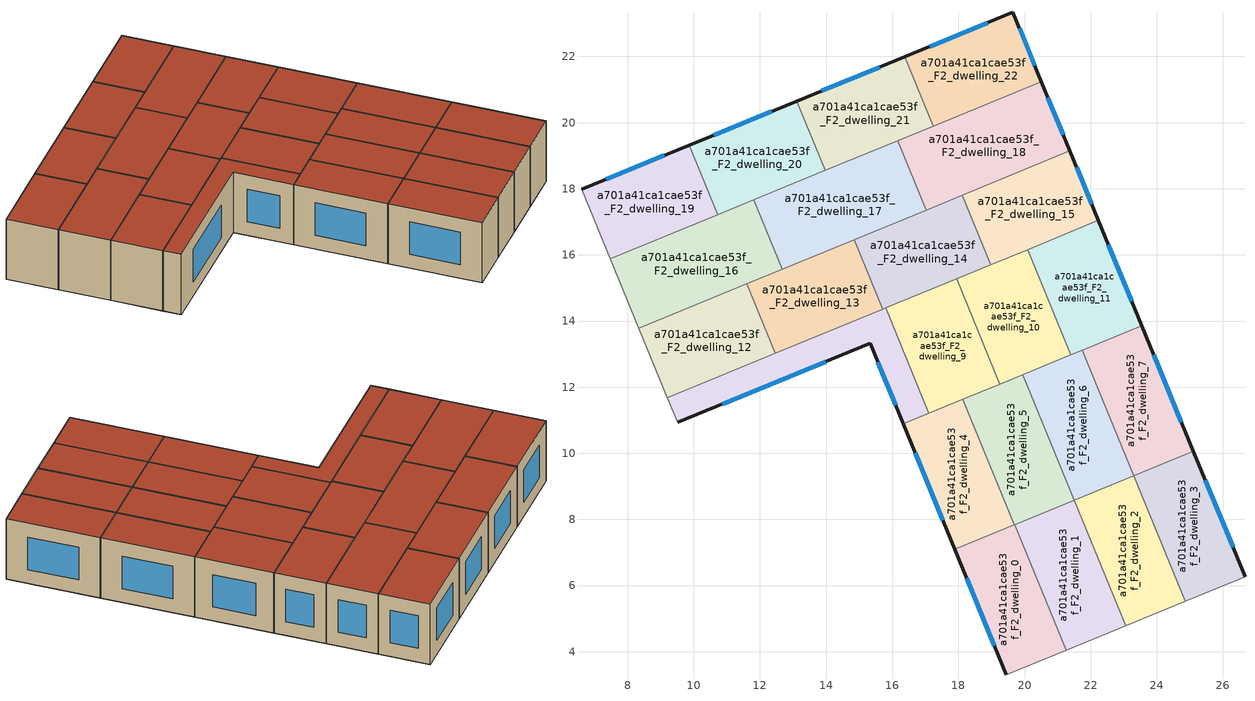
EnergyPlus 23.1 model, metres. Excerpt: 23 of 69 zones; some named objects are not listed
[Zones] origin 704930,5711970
a701a41ca1cae53f_F2_dwelling_0
 floor to a701a41ca1cae53f_F1_dwelling_0 (EU_floor_Construction): 21.26,4.05 19.7,7.84 17.89,7.1 19.45,3.31 z6
 wall outside (EU_wall_Construction): 19.45,3.31 17.89,7.1 z6:9
 wall adiabatic (EU_wall_Construction): 21.26,4.05 19.45,3.31 z6:9
 wall to a701a41ca1cae53f_F2_dwelling_1 (EU_wall_Construction): 19.7,7.84 21.26,4.05 z6:9
 wall to a701a41ca1cae53f_F2_dwelling_4 (EU_wall_Construction): 17.89,7.1 19.7,7.84 z6:9
 window (EU_Window_Construction): 19.09,4.19 18.25,6.22 z6.69:8.31
 roof outside (EU_roof_Construction): 19.7,7.84 21.26,4.05 19.45,3.31 17.89,7.1 z9
a701a41ca1cae53f_F2_dwelling_1
 floor to a701a41ca1cae53f_F1_dwelling_1 (EU_floor_Construction): 23.06,4.79 21.5,8.58 19.7,7.84 21.26,4.05 z6
 wall to a701a41ca1cae53f_F2_dwelling_2 (EU_wall_Construction): 21.5,8.58 23.06,4.79 z6:9
 wall adiabatic (EU_wall_Construction): 23.06,4.79 21.26,4.05 z6:9
 wall to a701a41ca1cae53f_F2_dwelling_5 (EU_wall_Construction): 19.7,7.84 21.5,8.58 z6:9
 roof outside (EU_roof_Construction): 21.5,8.58 23.06,4.79 21.26,4.05 19.7,7.84 z9
a701a41ca1cae53f_F2_dwelling_10
 floor to a701a41ca1cae53f_F1_dwelling_10 (EU_floor_Construction): 21.4,12.98 20.09,16.16 17.94,15.28 19.26,12.09 z6
 wall to a701a41ca1cae53f_F2_dwelling_11 (EU_wall_Construction): 20.09,16.16 21.4,12.98 z6:9
 wall to a701a41ca1cae53f_F2_dwelling_9 (EU_wall_Construction): 19.26,12.09 17.94,15.28 z6:9
 wall to a701a41ca1cae53f_F2_dwelling_6 (EU_wall_Construction): 21.4,12.98 19.94,12.37 z6:9
 wall to a701a41ca1cae53f_F2_dwelling_15 (EU_wall_Construction): 18.98,15.71 20.09,16.16 z6:9
 wall to a701a41ca1cae53f_F2_dwelling_14 (EU_wall_Construction): 17.94,15.28 18.98,15.71 z6:9
 wall to a701a41ca1cae53f_F2_dwelling_5 (EU_wall_Construction): 19.94,12.37 19.26,12.09 z6:9
 roof outside (EU_roof_Construction): 20.09,16.16 21.4,12.98 19.26,12.09 17.94,15.28 z9
a701a41ca1cae53f_F2_dwelling_11
 floor to a701a41ca1cae53f_F1_dwelling_11 (EU_floor_Construction): 23.55,13.86 22.23,17.04 20.09,16.16 21.4,12.98 z6
 wall outside (EU_wall_Construction): 22.23,17.04 23.55,13.86 z6:9
 wall to a701a41ca1cae53f_F2_dwelling_7 (EU_wall_Construction): 23.55,13.86 21.74,13.12 z6:9
 wall to a701a41ca1cae53f_F2_dwelling_15 (EU_wall_Construction): 20.09,16.16 22.23,17.04 z6:9
 wall to a701a41ca1cae53f_F2_dwelling_6 (EU_wall_Construction): 21.74,13.12 21.4,12.98 z6:9
 window (EU_Window_Construction): 22.54,16.31 23.24,14.6 z6.69:8.31
 roof outside (EU_roof_Construction): 22.23,17.04 23.55,13.86 21.4,12.98 20.09,16.16 z9
a701a41ca1cae53f_F2_dwelling_12
 floor to a701a41ca1cae53f_F1_dwelling_12 (EU_floor_Construction): 12.46,13.02 11.59,15.12 8.34,13.78 9.2,11.68 z6
 wall to a701a41ca1cae53f_F2_dwelling_13 (EU_wall_Construction): 11.59,15.12 12.46,13.02 z6:9
 wall adiabatic (EU_wall_Construction): 9.2,11.68 8.34,13.78 z6:9
 wall to a701a41ca1cae53f_F2_dwelling_8 (EU_wall_Construction): 12.46,13.02 9.2,11.68 z6:9
 wall to a701a41ca1cae53f_F2_dwelling_16 (EU_wall_Construction): 8.34,13.78 11.59,15.12 z6:9
 roof outside (EU_roof_Construction): 11.59,15.12 12.46,13.02 9.2,11.68 8.34,13.78 z9
a701a41ca1cae53f_F2_dwelling_13
 floor to a701a41ca1cae53f_F1_dwelling_13 (EU_floor_Construction): 15.72,14.36 14.85,16.46 11.59,15.12 12.46,13.02 z6
 wall to a701a41ca1cae53f_F2_dwelling_14 (EU_wall_Construction): 14.85,16.46 15.72,14.36 z6:9
 wall to a701a41ca1cae53f_F2_dwelling_17 (EU_wall_Construction): 12.68,15.57 14.85,16.46 z6:9
 wall to a701a41ca1cae53f_F2_dwelling_8 (EU_wall_Construction): 15.72,14.36 12.46,13.02 z6:9
 wall to a701a41ca1cae53f_F2_dwelling_16 (EU_wall_Construction): 11.6,15.12 12.68,15.57 z6:9
 roof outside (EU_roof_Construction): 14.85,16.46 15.72,14.36 12.46,13.02 11.59,15.12 z9
a701a41ca1cae53f_F2_dwelling_14
 floor to a701a41ca1cae53f_F1_dwelling_14 (EU_floor_Construction): 18.98,15.71 18.11,17.8 14.85,16.46 15.72,14.36 z6
 wall to a701a41ca1cae53f_F2_dwelling_15 (EU_wall_Construction): 18.11,17.8 18.98,15.71 z6:9
 wall to a701a41ca1cae53f_F2_dwelling_9 (EU_wall_Construction): 17.94,15.28 15.8,14.4 z6:9
 wall to a701a41ca1cae53f_F2_dwelling_18 (EU_wall_Construction): 17.03,17.36 18.11,17.8 z6:9
 wall to a701a41ca1cae53f_F2_dwelling_17 (EU_wall_Construction): 14.85,16.46 17.03,17.35 z6:9
 wall to a701a41ca1cae53f_F2_dwelling_8 (EU_wall_Construction): 15.8,14.4 15.72,14.36 z6:9
 roof outside (EU_roof_Construction): 18.11,17.8 18.98,15.71 15.72,14.36 14.85,16.46 z9
a701a41ca1cae53f_F2_dwelling_15
 floor to a701a41ca1cae53f_F1_dwelling_15 (EU_floor_Construction): 22.23,17.04 21.37,19.14 18.11,17.8 18.98,15.71 z6
 wall outside (EU_wall_Construction): 21.37,19.14 22.23,17.04 z6:9
 wall to a701a41ca1cae53f_F2_dwelling_18 (EU_wall_Construction): 18.11,17.8 21.37,19.14 z6:9
 window (EU_Window_Construction): 21.57,18.66 22.04,17.53 z6.69:8.31
 roof outside (EU_roof_Construction): 21.37,19.14 22.23,17.04 18.98,15.71 18.11,17.8 z9
a701a41ca1cae53f_F2_dwelling_16
 floor to a701a41ca1cae53f_F1_dwelling_16 (EU_floor_Construction): 12.68,15.57 11.82,17.67 7.47,15.88 8.34,13.78 z6
 wall to a701a41ca1cae53f_F2_dwelling_17 (EU_wall_Construction): 11.82,17.67 12.68,15.57 z6:9
 wall adiabatic (EU_wall_Construction): 8.34,13.78 7.47,15.88 z6:9
 wall to a701a41ca1cae53f_F2_dwelling_19 (EU_wall_Construction): 7.47,15.88 10.72,17.21 z6:9
 wall to a701a41ca1cae53f_F2_dwelling_20 (EU_wall_Construction): 10.72,17.21 11.82,17.66 z6:9
 roof outside (EU_roof_Construction): 11.82,17.67 12.68,15.57 8.34,13.78 7.47,15.88 z9
a701a41ca1cae53f_F2_dwelling_17
 floor to a701a41ca1cae53f_F1_dwelling_17 (EU_floor_Construction): 17.03,17.36 16.16,19.45 11.82,17.67 12.68,15.57 z6
 wall to a701a41ca1cae53f_F2_dwelling_18 (EU_wall_Construction): 16.16,19.45 17.03,17.36 z6:9
 wall to a701a41ca1cae53f_F2_dwelling_21 (EU_wall_Construction): 13.98,18.55 16.16,19.45 z6:9
 wall to a701a41ca1cae53f_F2_dwelling_20 (EU_wall_Construction): 11.82,17.67 13.98,18.55 z6:9
 roof outside (EU_roof_Construction): 16.16,19.45 17.03,17.36 12.68,15.57 11.82,17.67 z9
a701a41ca1cae53f_F2_dwelling_18
 floor to a701a41ca1cae53f_F1_dwelling_18 (EU_floor_Construction): 21.37,19.14 20.51,21.24 16.16,19.45 17.03,17.36 z6
 wall outside (EU_wall_Construction): 20.51,21.24 21.37,19.14 z6:9
 wall to a701a41ca1cae53f_F2_dwelling_22 (EU_wall_Construction): 17.24,19.9 20.51,21.24 z6:9
 wall to a701a41ca1cae53f_F2_dwelling_21 (EU_wall_Construction): 16.16,19.45 17.24,19.9 z6:9
 window (EU_Window_Construction): 20.71,20.76 21.17,19.63 z6.69:8.31
 roof outside (EU_roof_Construction): 20.51,21.24 21.37,19.14 17.03,17.36 16.16,19.45 z9
a701a41ca1cae53f_F2_dwelling_19
 floor to a701a41ca1cae53f_F1_dwelling_19 (EU_floor_Construction): 10.72,17.21 9.85,19.32 6.6,17.98 7.47,15.88 z6
 wall outside (EU_wall_Construction): 6.6,17.98 9.85,19.32 z6:9
 wall to a701a41ca1cae53f_F2_dwelling_20 (EU_wall_Construction): 9.85,19.32 10.72,17.21 z6:9
 wall adiabatic (EU_wall_Construction): 7.47,15.88 6.6,17.98 z6:9
 window (EU_Window_Construction): 7.36,18.29 9.1,19.01 z6.69:8.31
 roof outside (EU_roof_Construction): 9.85,19.32 10.72,17.21 7.47,15.88 6.6,17.98 z9
a701a41ca1cae53f_F2_dwelling_2
 floor to a701a41ca1cae53f_F1_dwelling_2 (EU_floor_Construction): 24.86,5.53 23.3,9.33 21.5,8.58 23.06,4.79 z6
 wall to a701a41ca1cae53f_F2_dwelling_3 (EU_wall_Construction): 23.3,9.33 24.86,5.53 z6:9
 wall adiabatic (EU_wall_Construction): 24.86,5.53 23.06,4.79 z6:9
 wall to a701a41ca1cae53f_F2_dwelling_6 (EU_wall_Construction): 21.5,8.58 23.3,9.33 z6:9
 roof outside (EU_roof_Construction): 23.3,9.33 24.86,5.53 23.06,4.79 21.5,8.58 z9
a701a41ca1cae53f_F2_dwelling_20
 floor to a701a41ca1cae53f_F1_dwelling_20 (EU_floor_Construction): 13.98,18.55 13.11,20.65 9.85,19.32 10.72,17.21 z6
 wall outside (EU_wall_Construction): 9.85,19.32 13.11,20.65 z6:9
 wall to a701a41ca1cae53f_F2_dwelling_21 (EU_wall_Construction): 13.11,20.65 13.98,18.55 z6:9
 window (EU_Window_Construction): 10.61,19.62 12.36,20.34 z6.69:8.31
 roof outside (EU_roof_Construction): 13.11,20.65 13.98,18.55 10.72,17.21 9.85,19.32 z9
a701a41ca1cae53f_F2_dwelling_21
 floor to a701a41ca1cae53f_F1_dwelling_21 (EU_floor_Construction): 17.24,19.9 16.38,21.99 13.11,20.65 13.98,18.55 z6
 wall outside (EU_wall_Construction): 13.11,20.65 16.38,21.99 z6:9
 wall to a701a41ca1cae53f_F2_dwelling_22 (EU_wall_Construction): 16.38,21.99 17.24,19.9 z6:9
 window (EU_Window_Construction): 13.87,20.96 15.62,21.68 z6.69:8.31
 roof outside (EU_roof_Construction): 16.38,21.99 17.24,19.9 13.98,18.55 13.11,20.65 z9
a701a41ca1cae53f_F2_dwelling_22
 floor to a701a41ca1cae53f_F1_dwelling_22 (EU_floor_Construction): 20.51,21.24 19.65,23.33 16.38,21.99 17.24,19.9 z6
 wall outside (EU_wall_Construction): 16.38,21.99 19.65,23.33 20.51,21.24 z6:9
 window (EU_Window_Construction): 17.14,22.3 18.89,23.02 / 19.85,22.85 20.31,21.73 z6.69:8.31
 roof outside (EU_roof_Construction): 19.65,23.33 20.51,21.24 17.24,19.9 16.38,21.99 z9
a701a41ca1cae53f_F2_dwelling_3
 floor to a701a41ca1cae53f_F1_dwelling_3 (EU_floor_Construction): 26.67,6.28 25.11,10.07 23.3,9.33 24.86,5.53 z6
 wall outside (EU_wall_Construction): 25.11,10.07 26.67,6.28 z6:9
 wall adiabatic (EU_wall_Construction): 26.67,6.28 24.86,5.53 z6:9
 wall to a701a41ca1cae53f_F2_dwelling_7 (EU_wall_Construction): 23.3,9.33 25.11,10.07 z6:9
 window (EU_Window_Construction): 25.47,9.19 26.31,7.15 z6.69:8.31
 roof outside (EU_roof_Construction): 25.11,10.07 26.67,6.28 24.86,5.53 23.3,9.33 z9
a701a41ca1cae53f_F2_dwelling_4
 floor to a701a41ca1cae53f_F1_dwelling_4 (EU_floor_Construction): 19.69,7.84 18.14,11.63 16.33,10.89 17.89,7.1 z6
 wall outside (EU_wall_Construction): 17.89,7.1 16.33,10.89 z6:9
 wall to a701a41ca1cae53f_F2_dwelling_5 (EU_wall_Construction): 18.14,11.63 19.69,7.84 z6:9
 wall to a701a41ca1cae53f_F2_dwelling_9 (EU_wall_Construction): 17.11,11.21 18.14,11.63 z6:9
 wall to a701a41ca1cae53f_F2_dwelling_8 (EU_wall_Construction): 16.33,10.89 17.11,11.21 z6:9
 window (EU_Window_Construction): 17.53,7.98 16.69,10.01 z6.69:8.31
 roof outside (EU_roof_Construction): 18.14,11.63 19.69,7.84 17.89,7.1 16.33,10.89 z9
a701a41ca1cae53f_F2_dwelling_5
 floor to a701a41ca1cae53f_F1_dwelling_5 (EU_floor_Construction): 21.5,8.58 19.94,12.38 18.14,11.63 19.69,7.84 z6
 wall to a701a41ca1cae53f_F2_dwelling_6 (EU_wall_Construction): 19.94,12.38 21.5,8.58 z6:9
 wall to a701a41ca1cae53f_F2_dwelling_9 (EU_wall_Construction): 18.14,11.63 19.25,12.09 z6:9
 roof outside (EU_roof_Construction): 19.94,12.38 21.5,8.58 19.69,7.84 18.14,11.63 z9
a701a41ca1cae53f_F2_dwelling_6
 floor to a701a41ca1cae53f_F1_dwelling_6 (EU_floor_Construction): 23.3,9.33 21.74,13.12 19.94,12.38 21.5,8.58 z6
 wall to a701a41ca1cae53f_F2_dwelling_7 (EU_wall_Construction): 21.74,13.12 23.3,9.33 z6:9
 roof outside (EU_roof_Construction): 21.74,13.12 23.3,9.33 21.5,8.58 19.94,12.38 z9
a701a41ca1cae53f_F2_dwelling_7
 floor to a701a41ca1cae53f_F1_dwelling_7 (EU_floor_Construction): 25.11,10.07 23.55,13.86 21.74,13.12 23.3,9.33 z6
 wall outside (EU_wall_Construction): 23.55,13.86 25.11,10.07 z6:9
 window (EU_Window_Construction): 23.91,12.98 24.74,10.95 z6.69:8.31
 roof outside (EU_roof_Construction): 23.55,13.86 25.11,10.07 23.3,9.33 21.74,13.12 z9
a701a41ca1cae53f_F2_dwelling_8
 floor to a701a41ca1cae53f_F1_dwelling_8 (EU_floor_Construction): 17.11,11.21 15.8,14.4 9.2,11.68 9.51,10.94 15.33,13.32 16.33,10.89 z6
 wall outside (EU_wall_Construction): 16.33,10.89 15.33,13.32 9.51,10.94 z6:9
 wall adiabatic (EU_wall_Construction): 9.51,10.94 9.2,11.68 z6:9
 wall to a701a41ca1cae53f_F2_dwelling_9 (EU_wall_Construction): 15.8,14.4 17.11,11.21 z6:9
 window (EU_Window_Construction): 16.1,11.45 15.56,12.76 / 13.98,12.77 10.85,11.49 z6.69:8.31
 roof outside (EU_roof_Construction): 15.8,14.4 17.11,11.21 16.33,10.89 15.33,13.32 9.51,10.94 9.2,11.68 z9
a701a41ca1cae53f_F2_dwelling_9
 floor to a701a41ca1cae53f_F1_dwelling_9 (EU_floor_Construction): 19.26,12.09 17.94,15.28 15.8,14.4 17.11,11.21 z6
 roof outside (EU_roof_Construction): 17.94,15.28 19.26,12.09 17.11,11.21 15.8,14.4 z9
[Building]
EU S2 Campaign: North Axis=0; Terrain=City; Solar Distribution=FullExterior
[Site:Location]
London: Latitude=51.5; Longitude=-0.5; Time Zone=0; Elevation=25
[SizingPeriod:WeatherFileDays]
AnnualSizingPeriod: Begin Month=1; Begin Day of Month=1; End Month=12; End Day of Month=31; Day of Week for Start Day=Monday; Use Weather File Daylight Saving Period=No; Use Weather File Rain and Snow Indicators=No
[MATERIAL]
EU_InternalMass_Material: Roughness=MediumRough; Thickness=0.1; Conductivity=1; Density=1800; Specific Heat=900; Thermal Absorptance=0.9; Solar Absorptance=0.7; Visible Absorptance=0.7
[MATERIAL:NOMASS] Roughness=MediumRough; Thermal Absorptance=0.9; Solar Absorptance=0.7; Visible Absorptance=0.7
Name | Thermal Resistance
EU_wall_NoMass | 0.635353
EU_roof_NoMass | 0.675062
EU_floor_NoMass | 1.96382
[WINDOWMATERIAL:SIMPLEGLAZINGSYSTEM]
EU_Window_SimpleGlazing: UFactor=2.96269; Solar Heat Gain Coefficient=0.76; Visible Transmittance=0.76
[CONSTRUCTION]
EU_wall_Construction: EU_wall_NoMass
EU_roof_Construction: EU_roof_NoMass
EU_floor_Construction: EU_floor_NoMass
EU_InternalMass_Construction: EU_InternalMass_Material
EU_Window_Construction: EU_Window_SimpleGlazing
[ZONE] Type=1; Multiplier=1; Ceiling Height=autocalculate; Floor Area=autocalculate; Part of Total Floor Area=Yes
Name | Volume
a701a41ca1cae53f_F2_dwelling_0 | 23.9868
a701a41ca1cae53f_F2_dwelling_1; a701a41ca1cae53f_F2_dwelling_2 | 23.978
a701a41ca1cae53f_F2_dwelling_10 | 23.9905
a701a41ca1cae53f_F2_dwelling_11 | 23.9758
a701a41ca1cae53f_F2_dwelling_12 | 23.9861
a701a41ca1cae53f_F2_dwelling_13; a701a41ca1cae53f_F2_dwelling_14 | 23.9883
a701a41ca1cae53f_F2_dwelling_15 | 23.9854
a701a41ca1cae53f_F2_dwelling_16 | 31.9739
a701a41ca1cae53f_F2_dwelling_17 | 31.9827
a701a41ca1cae53f_F2_dwelling_18 | 31.9856
a701a41ca1cae53f_F2_dwelling_19 | 23.9766
a701a41ca1cae53f_F2_dwelling_20 | 23.9832
a701a41ca1cae53f_F2_dwelling_21; a701a41ca1cae53f_F2_dwelling_22; a701a41ca1cae53f_F2_dwelling_8 | 23.9817
a701a41ca1cae53f_F2_dwelling_3 | 23.9919
a701a41ca1cae53f_F2_dwelling_4 | 23.9897
a701a41ca1cae53f_F2_dwelling_5 | 23.9824
a701a41ca1cae53f_F2_dwelling_6 | 23.989
a701a41ca1cae53f_F2_dwelling_7; a701a41ca1cae53f_F2_dwelling_9 | 23.9773
[INTERNALMASS] Construction=EU_InternalMass_Construction
Name | Zone or ZoneList | Surface Area
a701a41ca1cae53f_F2_dwelling_0_EU_InternalMass | a701a41ca1cae53f_F2_dwelling_0 | 7.99753
a701a41ca1cae53f_F2_dwelling_1_EU_InternalMass | a701a41ca1cae53f_F2_dwelling_1 | 7.99254
a701a41ca1cae53f_F2_dwelling_2_EU_InternalMass | a701a41ca1cae53f_F2_dwelling_2 | 7.99281
a701a41ca1cae53f_F2_dwelling_3_EU_InternalMass | a701a41ca1cae53f_F2_dwelling_3 | 7.99688
a701a41ca1cae53f_F2_dwelling_4_EU_InternalMass | a701a41ca1cae53f_F2_dwelling_4 | 7.99636
a701a41ca1cae53f_F2_dwelling_5_EU_InternalMass | a701a41ca1cae53f_F2_dwelling_5 | 7.99422
a701a41ca1cae53f_F2_dwelling_6_EU_InternalMass | a701a41ca1cae53f_F2_dwelling_6 | 7.99648
a701a41ca1cae53f_F2_dwelling_7_EU_InternalMass | a701a41ca1cae53f_F2_dwelling_7 | 7.99269
a701a41ca1cae53f_F2_dwelling_8_EU_InternalMass | a701a41ca1cae53f_F2_dwelling_8 | 7.99389
a701a41ca1cae53f_F2_dwelling_9_EU_InternalMass | a701a41ca1cae53f_F2_dwelling_9 | 7.992
a701a41ca1cae53f_F2_dwelling_10_EU_InternalMass | a701a41ca1cae53f_F2_dwelling_10 | 7.99692
a701a41ca1cae53f_F2_dwelling_11_EU_InternalMass | a701a41ca1cae53f_F2_dwelling_11 | 7.992
a701a41ca1cae53f_F2_dwelling_12_EU_InternalMass | a701a41ca1cae53f_F2_dwelling_12 | 7.99563
a701a41ca1cae53f_F2_dwelling_13_EU_InternalMass | a701a41ca1cae53f_F2_dwelling_13 | 7.99601
a701a41ca1cae53f_F2_dwelling_14_EU_InternalMass | a701a41ca1cae53f_F2_dwelling_14 | 7.99601
a701a41ca1cae53f_F2_dwelling_15_EU_InternalMass | a701a41ca1cae53f_F2_dwelling_15 | 7.99548
a701a41ca1cae53f_F2_dwelling_16_EU_InternalMass | a701a41ca1cae53f_F2_dwelling_16 | 10.658
a701a41ca1cae53f_F2_dwelling_17_EU_InternalMass | a701a41ca1cae53f_F2_dwelling_17 | 10.661
a701a41ca1cae53f_F2_dwelling_18_EU_InternalMass | a701a41ca1cae53f_F2_dwelling_18 | 10.6618
a701a41ca1cae53f_F2_dwelling_19_EU_InternalMass | a701a41ca1cae53f_F2_dwelling_19 | 7.99258
a701a41ca1cae53f_F2_dwelling_20_EU_InternalMass | a701a41ca1cae53f_F2_dwelling_20 | 7.99457
a701a41ca1cae53f_F2_dwelling_21_EU_InternalMass | a701a41ca1cae53f_F2_dwelling_21 | 7.99483
a701a41ca1cae53f_F2_dwelling_22_EU_InternalMass | a701a41ca1cae53f_F2_dwelling_22 | 7.99389
[OTHEREQUIPMENT] Fuel Type=Electricity; Design Level Calculation Method=Watts/Area; Power per Zone Floor Area=1; Fraction Latent=0; Fraction Radiant=0; Fraction Lost=0; Carbon Dioxide Generation Rate=0; EndUse Subcategory=EU_Step8_InternalGains
Name | Zone or ZoneList or Space or SpaceList | Schedule
EU_Step8_InternalGain_a701a41ca1cae53f_F2_dwelling_0_f000 | a701a41ca1cae53f_F2_dwelling_0 | EU_Step8_GainSchedule_a701a41ca1cae53f_F2_dwelling_0_f000
EU_Step8_InternalGain_a701a41ca1cae53f_F2_dwelling_1_f000 | a701a41ca1cae53f_F2_dwelling_1 | EU_Step8_GainSchedule_a701a41ca1cae53f_F2_dwelling_1_f000
EU_Step8_InternalGain_a701a41ca1cae53f_F2_dwelling_2_f000 | a701a41ca1cae53f_F2_dwelling_2 | EU_Step8_GainSchedule_a701a41ca1cae53f_F2_dwelling_2_f000
EU_Step8_InternalGain_a701a41ca1cae53f_F2_dwelling_3_f000 | a701a41ca1cae53f_F2_dwelling_3 | EU_Step8_GainSchedule_a701a41ca1cae53f_F2_dwelling_3_f000
EU_Step8_InternalGain_a701a41ca1cae53f_F2_dwelling_4_f000 | a701a41ca1cae53f_F2_dwelling_4 | EU_Step8_GainSchedule_a701a41ca1cae53f_F2_dwelling_4_f000
EU_Step8_InternalGain_a701a41ca1cae53f_F2_dwelling_5_f000 | a701a41ca1cae53f_F2_dwelling_5 | EU_Step8_GainSchedule_a701a41ca1cae53f_F2_dwelling_5_f000
EU_Step8_InternalGain_a701a41ca1cae53f_F2_dwelling_6_f000 | a701a41ca1cae53f_F2_dwelling_6 | EU_Step8_GainSchedule_a701a41ca1cae53f_F2_dwelling_6_f000
EU_Step8_InternalGain_a701a41ca1cae53f_F2_dwelling_7_f000 | a701a41ca1cae53f_F2_dwelling_7 | EU_Step8_GainSchedule_a701a41ca1cae53f_F2_dwelling_7_f000
EU_Step8_InternalGain_a701a41ca1cae53f_F2_dwelling_8_f000 | a701a41ca1cae53f_F2_dwelling_8 | EU_Step8_GainSchedule_a701a41ca1cae53f_F2_dwelling_8_f000
EU_Step8_InternalGain_a701a41ca1cae53f_F2_dwelling_9_f000 | a701a41ca1cae53f_F2_dwelling_9 | EU_Step8_GainSchedule_a701a41ca1cae53f_F2_dwelling_9_f000
EU_Step8_InternalGain_a701a41ca1cae53f_F2_dwelling_10_f000 | a701a41ca1cae53f_F2_dwelling_10 | EU_Step8_GainSchedule_a701a41ca1cae53f_F2_dwelling_10_f000
EU_Step8_InternalGain_a701a41ca1cae53f_F2_dwelling_11_f000 | a701a41ca1cae53f_F2_dwelling_11 | EU_Step8_GainSchedule_a701a41ca1cae53f_F2_dwelling_11_f000
EU_Step8_InternalGain_a701a41ca1cae53f_F2_dwelling_12_f000 | a701a41ca1cae53f_F2_dwelling_12 | EU_Step8_GainSchedule_a701a41ca1cae53f_F2_dwelling_12_f000
EU_Step8_InternalGain_a701a41ca1cae53f_F2_dwelling_13_f000 | a701a41ca1cae53f_F2_dwelling_13 | EU_Step8_GainSchedule_a701a41ca1cae53f_F2_dwelling_13_f000
EU_Step8_InternalGain_a701a41ca1cae53f_F2_dwelling_14_f000 | a701a41ca1cae53f_F2_dwelling_14 | EU_Step8_GainSchedule_a701a41ca1cae53f_F2_dwelling_14_f000
EU_Step8_InternalGain_a701a41ca1cae53f_F2_dwelling_15_f000 | a701a41ca1cae53f_F2_dwelling_15 | EU_Step8_GainSchedule_a701a41ca1cae53f_F2_dwelling_15_f000
EU_Step8_InternalGain_a701a41ca1cae53f_F2_dwelling_16_f000 | a701a41ca1cae53f_F2_dwelling_16 | EU_Step8_GainSchedule_a701a41ca1cae53f_F2_dwelling_16_f000
EU_Step8_InternalGain_a701a41ca1cae53f_F2_dwelling_17_f000 | a701a41ca1cae53f_F2_dwelling_17 | EU_Step8_GainSchedule_a701a41ca1cae53f_F2_dwelling_17_f000
EU_Step8_InternalGain_a701a41ca1cae53f_F2_dwelling_18_f000 | a701a41ca1cae53f_F2_dwelling_18 | EU_Step8_GainSchedule_a701a41ca1cae53f_F2_dwelling_18_f000
EU_Step8_InternalGain_a701a41ca1cae53f_F2_dwelling_19_f000 | a701a41ca1cae53f_F2_dwelling_19 | EU_Step8_GainSchedule_a701a41ca1cae53f_F2_dwelling_19_f000
EU_Step8_InternalGain_a701a41ca1cae53f_F2_dwelling_20_f000 | a701a41ca1cae53f_F2_dwelling_20 | EU_Step8_GainSchedule_a701a41ca1cae53f_F2_dwelling_20_f000
EU_Step8_InternalGain_a701a41ca1cae53f_F2_dwelling_21_f000 | a701a41ca1cae53f_F2_dwelling_21 | EU_Step8_GainSchedule_a701a41ca1cae53f_F2_dwelling_21_f000
EU_Step8_InternalGain_a701a41ca1cae53f_F2_dwelling_22_f000 | a701a41ca1cae53f_F2_dwelling_22 | EU_Step8_GainSchedule_a701a41ca1cae53f_F2_dwelling_22_f000
[ZONEVENTILATION:DESIGNFLOWRATE] Schedule=EU_AlwaysOn; Design Flow Rate Calculation Method=AirChanges/Hour; Air Changes per Hour=0.555504; Ventilation Type=Natural; Fan Pressure Rise=0; Fan Total Efficiency=1; Constant Term Coefficient=1; Temperature Term Coefficient=0; Velocity Term Coefficient=0; Velocity Squared Term Coefficient=0; Minimum Indoor Temperature=-100; Maximum Indoor Temperature=100; Delta Temperature=-100; Minimum Outdoor Temperature=-100; Maximum Outdoor Temperature=100; Maximum Wind Speed=40
Name | Zone or ZoneList or Space or SpaceList
EU_ConstantAir_a701a41ca1cae53f_F2_dwelling_0 | a701a41ca1cae53f_F2_dwelling_0
EU_ConstantAir_a701a41ca1cae53f_F2_dwelling_1 | a701a41ca1cae53f_F2_dwelling_1
EU_ConstantAir_a701a41ca1cae53f_F2_dwelling_2 | a701a41ca1cae53f_F2_dwelling_2
EU_ConstantAir_a701a41ca1cae53f_F2_dwelling_3 | a701a41ca1cae53f_F2_dwelling_3
EU_ConstantAir_a701a41ca1cae53f_F2_dwelling_4 | a701a41ca1cae53f_F2_dwelling_4
EU_ConstantAir_a701a41ca1cae53f_F2_dwelling_5 | a701a41ca1cae53f_F2_dwelling_5
EU_ConstantAir_a701a41ca1cae53f_F2_dwelling_6 | a701a41ca1cae53f_F2_dwelling_6
EU_ConstantAir_a701a41ca1cae53f_F2_dwelling_7 | a701a41ca1cae53f_F2_dwelling_7
EU_ConstantAir_a701a41ca1cae53f_F2_dwelling_8 | a701a41ca1cae53f_F2_dwelling_8
EU_ConstantAir_a701a41ca1cae53f_F2_dwelling_9 | a701a41ca1cae53f_F2_dwelling_9
EU_ConstantAir_a701a41ca1cae53f_F2_dwelling_10 | a701a41ca1cae53f_F2_dwelling_10
EU_ConstantAir_a701a41ca1cae53f_F2_dwelling_11 | a701a41ca1cae53f_F2_dwelling_11
EU_ConstantAir_a701a41ca1cae53f_F2_dwelling_12 | a701a41ca1cae53f_F2_dwelling_12
EU_ConstantAir_a701a41ca1cae53f_F2_dwelling_13 | a701a41ca1cae53f_F2_dwelling_13
EU_ConstantAir_a701a41ca1cae53f_F2_dwelling_14 | a701a41ca1cae53f_F2_dwelling_14
EU_ConstantAir_a701a41ca1cae53f_F2_dwelling_15 | a701a41ca1cae53f_F2_dwelling_15
EU_ConstantAir_a701a41ca1cae53f_F2_dwelling_16 | a701a41ca1cae53f_F2_dwelling_16
EU_ConstantAir_a701a41ca1cae53f_F2_dwelling_17 | a701a41ca1cae53f_F2_dwelling_17
EU_ConstantAir_a701a41ca1cae53f_F2_dwelling_18 | a701a41ca1cae53f_F2_dwelling_18
EU_ConstantAir_a701a41ca1cae53f_F2_dwelling_19 | a701a41ca1cae53f_F2_dwelling_19
EU_ConstantAir_a701a41ca1cae53f_F2_dwelling_20 | a701a41ca1cae53f_F2_dwelling_20
EU_ConstantAir_a701a41ca1cae53f_F2_dwelling_21 | a701a41ca1cae53f_F2_dwelling_21
EU_ConstantAir_a701a41ca1cae53f_F2_dwelling_22 | a701a41ca1cae53f_F2_dwelling_22
[HVACTEMPLATE:ZONE:IDEALLOADSAIRSYSTEM] System Availability Schedule=EU_AlwaysOn; Maximum Heating Supply Air Temperature=50; Minimum Cooling Supply Air Temperature=13; Maximum Heating Supply Air Humidity Ratio=0.0156; Minimum Cooling Supply Air Humidity Ratio=0.0077; Heating Limit=NoLimit; Cooling Limit=NoLimit; Heating Availability Schedule=EU_AlwaysOn; Cooling Availability Schedule=EU_CoolingOff; Dehumidification Control Type=ConstantSensibleHeatRatio; Cooling Sensible Heat Ratio=0.7; Dehumidification Setpoint=60; Humidification Control Type=None; Humidification Setpoint=30; Outdoor Air Method=None; Outdoor Air Flow Rate per Person=0.00944; Outdoor Air Flow Rate per Zone Floor Area=0; Outdoor Air Flow Rate per Zone=0; Demand Controlled Ventilation Type=None; Outdoor Air Economizer Type=NoEconomizer; Heat Recovery Type=None; Sensible Heat Recovery Effectiveness=0.7; Latent Heat Recovery Effectiveness=0.65
Name | Template Thermostat
a701a41ca1cae53f_F2_dwelling_0 | EU_HeatOnly_a701a41ca1cae53f_F2_dwelling_0
a701a41ca1cae53f_F2_dwelling_1 | EU_HeatOnly_a701a41ca1cae53f_F2_dwelling_1
a701a41ca1cae53f_F2_dwelling_2 | EU_HeatOnly_a701a41ca1cae53f_F2_dwelling_2
a701a41ca1cae53f_F2_dwelling_3 | EU_HeatOnly_a701a41ca1cae53f_F2_dwelling_3
a701a41ca1cae53f_F2_dwelling_4 | EU_HeatOnly_a701a41ca1cae53f_F2_dwelling_4
a701a41ca1cae53f_F2_dwelling_5 | EU_HeatOnly_a701a41ca1cae53f_F2_dwelling_5
a701a41ca1cae53f_F2_dwelling_6 | EU_HeatOnly_a701a41ca1cae53f_F2_dwelling_6
a701a41ca1cae53f_F2_dwelling_7 | EU_HeatOnly_a701a41ca1cae53f_F2_dwelling_7
a701a41ca1cae53f_F2_dwelling_8 | EU_HeatOnly_a701a41ca1cae53f_F2_dwelling_8
a701a41ca1cae53f_F2_dwelling_9 | EU_HeatOnly_a701a41ca1cae53f_F2_dwelling_9
a701a41ca1cae53f_F2_dwelling_10 | EU_HeatOnly_a701a41ca1cae53f_F2_dwelling_10
a701a41ca1cae53f_F2_dwelling_11 | EU_HeatOnly_a701a41ca1cae53f_F2_dwelling_11
a701a41ca1cae53f_F2_dwelling_12 | EU_HeatOnly_a701a41ca1cae53f_F2_dwelling_12
a701a41ca1cae53f_F2_dwelling_13 | EU_HeatOnly_a701a41ca1cae53f_F2_dwelling_13
a701a41ca1cae53f_F2_dwelling_14 | EU_HeatOnly_a701a41ca1cae53f_F2_dwelling_14
a701a41ca1cae53f_F2_dwelling_15 | EU_HeatOnly_a701a41ca1cae53f_F2_dwelling_15
a701a41ca1cae53f_F2_dwelling_16 | EU_HeatOnly_a701a41ca1cae53f_F2_dwelling_16
a701a41ca1cae53f_F2_dwelling_17 | EU_HeatOnly_a701a41ca1cae53f_F2_dwelling_17
a701a41ca1cae53f_F2_dwelling_18 | EU_HeatOnly_a701a41ca1cae53f_F2_dwelling_18
a701a41ca1cae53f_F2_dwelling_19 | EU_HeatOnly_a701a41ca1cae53f_F2_dwelling_19
a701a41ca1cae53f_F2_dwelling_20 | EU_HeatOnly_a701a41ca1cae53f_F2_dwelling_20
a701a41ca1cae53f_F2_dwelling_21 | EU_HeatOnly_a701a41ca1cae53f_F2_dwelling_21
a701a41ca1cae53f_F2_dwelling_22 | EU_HeatOnly_a701a41ca1cae53f_F2_dwelling_22
[SIZING:ZONE] Zone Cooling Design Supply Air Temperature Input Method=SupplyAirTemperature; Zone Cooling Design Supply Air Temperature=13; Zone Heating Design Supply Air Temperature Input Method=SupplyAirTemperature; Zone Heating Design Supply Air Temperature=50; Zone Cooling Design Supply Air Humidity Ratio=0.008; Zone Heating Design Supply Air Humidity Ratio=0.008; Cooling Design Air Flow Method=DesignDay; Cooling Design Air Flow Rate=0; Cooling Minimum Air Flow per Zone Floor Area=0.000762; Cooling Minimum Air Flow=0; Cooling Minimum Air Flow Fraction=0.2; Heating Design Air Flow Method=DesignDay; Heating Design Air Flow Rate=0; Heating Maximum Air Flow per Zone Floor Area=0.002032; Heating Maximum Air Flow=0.141576; Heating Maximum Air Flow Fraction=0.3; Account for Dedicated Outdoor Air System=No; Dedicated Outdoor Air System Control Strategy=NeutralSupplyAir; Dedicated Outdoor Air Low Setpoint Temperature for Design=autosize; Dedicated Outdoor Air High Setpoint Temperature for Design=autosize; Zone Load Sizing Method=Sensible Load Only No Latent Load; Zone Latent Cooling Design Supply Air Humidity Ratio Input Method=HumidityRatioDifference; Zone Cooling Design Supply Air Humidity Ratio Difference=0.005; Zone Latent Heating Design Supply Air Humidity Ratio Input Method=HumidityRatioDifference; Zone Humidification Design Supply Air Humidity Ratio Difference=0.005
a701a41ca1cae53f_F2_dwelling_0; a701a41ca1cae53f_F2_dwelling_1; a701a41ca1cae53f_F2_dwelling_2; a701a41ca1cae53f_F2_dwelling_3; a701a41ca1cae53f_F2_dwelling_4; a701a41ca1cae53f_F2_dwelling_5; a701a41ca1cae53f_F2_dwelling_6; a701a41ca1cae53f_F2_dwelling_7; a701a41ca1cae53f_F2_dwelling_8; a701a41ca1cae53f_F2_dwelling_9; a701a41ca1cae53f_F2_dwelling_10; a701a41ca1cae53f_F2_dwelling_11; a701a41ca1cae53f_F2_dwelling_12; a701a41ca1cae53f_F2_dwelling_13; a701a41ca1cae53f_F2_dwelling_14; a701a41ca1cae53f_F2_dwelling_15; a701a41ca1cae53f_F2_dwelling_16; a701a41ca1cae53f_F2_dwelling_17; a701a41ca1cae53f_F2_dwelling_18; a701a41ca1cae53f_F2_dwelling_19; a701a41ca1cae53f_F2_dwelling_20; a701a41ca1cae53f_F2_dwelling_21; a701a41ca1cae53f_F2_dwelling_22
[SCHEDULE:CONSTANT]
Name | Hourly Value
EU_AlwaysOn | 1
EU_CoolingOff | 0
[SCHEDULE:FILE] Column Number=1; Rows to Skip at Top=0; Number of Hours of Data=8760; Column Separator=Comma; Interpolate to Timestep=No; Minutes per Item=60; Adjust Schedule for Daylight Savings=Yes
Name | File
EU_Step8_GainSchedule_a701a41ca1cae53f_F2_dwelling_0_f000 | ../../schedules/a701a41ca1cae53f/a701a41ca1cae53f_F2_dwelling_0_f000_gain.csv
EU_Step8_GainSchedule_a701a41ca1cae53f_F2_dwelling_1_f000 | ../../schedules/a701a41ca1cae53f/a701a41ca1cae53f_F2_dwelling_1_f000_gain.csv
EU_Step8_GainSchedule_a701a41ca1cae53f_F2_dwelling_2_f000 | ../../schedules/a701a41ca1cae53f/a701a41ca1cae53f_F2_dwelling_2_f000_gain.csv
EU_Step8_GainSchedule_a701a41ca1cae53f_F2_dwelling_3_f000 | ../../schedules/a701a41ca1cae53f/a701a41ca1cae53f_F2_dwelling_3_f000_gain.csv
EU_Step8_GainSchedule_a701a41ca1cae53f_F2_dwelling_4_f000 | ../../schedules/a701a41ca1cae53f/a701a41ca1cae53f_F2_dwelling_4_f000_gain.csv
EU_Step8_GainSchedule_a701a41ca1cae53f_F2_dwelling_5_f000 | ../../schedules/a701a41ca1cae53f/a701a41ca1cae53f_F2_dwelling_5_f000_gain.csv
EU_Step8_GainSchedule_a701a41ca1cae53f_F2_dwelling_6_f000 | ../../schedules/a701a41ca1cae53f/a701a41ca1cae53f_F2_dwelling_6_f000_gain.csv
EU_Step8_GainSchedule_a701a41ca1cae53f_F2_dwelling_7_f000 | ../../schedules/a701a41ca1cae53f/a701a41ca1cae53f_F2_dwelling_7_f000_gain.csv
EU_Step8_GainSchedule_a701a41ca1cae53f_F2_dwelling_8_f000 | ../../schedules/a701a41ca1cae53f/a701a41ca1cae53f_F2_dwelling_8_f000_gain.csv
EU_Step8_GainSchedule_a701a41ca1cae53f_F2_dwelling_9_f000 | ../../schedules/a701a41ca1cae53f/a701a41ca1cae53f_F2_dwelling_9_f000_gain.csv
EU_Step8_GainSchedule_a701a41ca1cae53f_F2_dwelling_10_f000 | ../../schedules/a701a41ca1cae53f/a701a41ca1cae53f_F2_dwelling_10_f000_gain.csv
EU_Step8_GainSchedule_a701a41ca1cae53f_F2_dwelling_11_f000 | ../../schedules/a701a41ca1cae53f/a701a41ca1cae53f_F2_dwelling_11_f000_gain.csv
EU_Step8_GainSchedule_a701a41ca1cae53f_F2_dwelling_12_f000 | ../../schedules/a701a41ca1cae53f/a701a41ca1cae53f_F2_dwelling_12_f000_gain.csv
EU_Step8_GainSchedule_a701a41ca1cae53f_F2_dwelling_13_f000 | ../../schedules/a701a41ca1cae53f/a701a41ca1cae53f_F2_dwelling_13_f000_gain.csv
EU_Step8_GainSchedule_a701a41ca1cae53f_F2_dwelling_14_f000 | ../../schedules/a701a41ca1cae53f/a701a41ca1cae53f_F2_dwelling_14_f000_gain.csv
EU_Step8_GainSchedule_a701a41ca1cae53f_F2_dwelling_15_f000 | ../../schedules/a701a41ca1cae53f/a701a41ca1cae53f_F2_dwelling_15_f000_gain.csv
EU_Step8_GainSchedule_a701a41ca1cae53f_F2_dwelling_16_f000 | ../../schedules/a701a41ca1cae53f/a701a41ca1cae53f_F2_dwelling_16_f000_gain.csv
EU_Step8_GainSchedule_a701a41ca1cae53f_F2_dwelling_17_f000 | ../../schedules/a701a41ca1cae53f/a701a41ca1cae53f_F2_dwelling_17_f000_gain.csv
EU_Step8_GainSchedule_a701a41ca1cae53f_F2_dwelling_18_f000 | ../../schedules/a701a41ca1cae53f/a701a41ca1cae53f_F2_dwelling_18_f000_gain.csv
EU_Step8_GainSchedule_a701a41ca1cae53f_F2_dwelling_19_f000 | ../../schedules/a701a41ca1cae53f/a701a41ca1cae53f_F2_dwelling_19_f000_gain.csv
EU_Step8_GainSchedule_a701a41ca1cae53f_F2_dwelling_20_f000 | ../../schedules/a701a41ca1cae53f/a701a41ca1cae53f_F2_dwelling_20_f000_gain.csv
EU_Step8_GainSchedule_a701a41ca1cae53f_F2_dwelling_21_f000 | ../../schedules/a701a41ca1cae53f/a701a41ca1cae53f_F2_dwelling_21_f000_gain.csv
EU_Step8_GainSchedule_a701a41ca1cae53f_F2_dwelling_22_f000 | ../../schedules/a701a41ca1cae53f/a701a41ca1cae53f_F2_dwelling_22_f000_gain.csv
